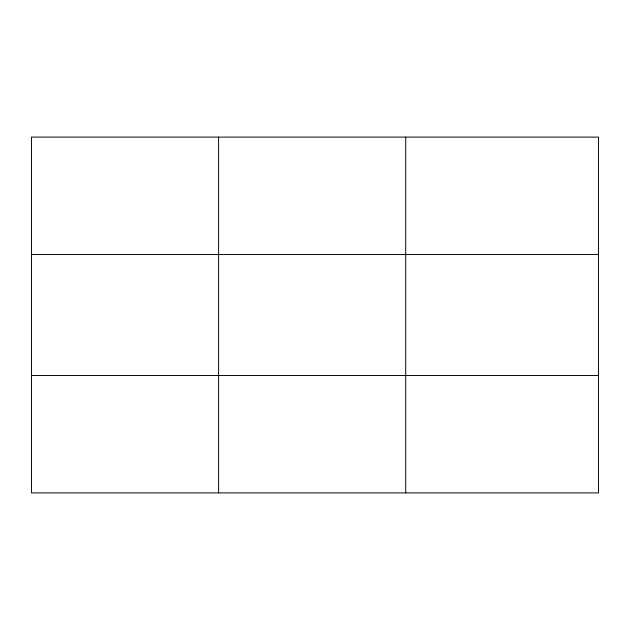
<?xml version="1.0" encoding="UTF-8"?>
<svg xmlns="http://www.w3.org/2000/svg" width="630" height="630" viewBox="0 0 630 630"><rect width="100%" height="100%" fill="white"/><g stroke="black" fill="none" stroke-linecap="round" stroke-linejoin="round"><path stroke-width="0.94" d="M218.61 492.904L218.61 137.096M405.72 492.904L405.72 137.096M598.5 375.488L598.5 492.904L31.5 492.904L31.5 137.096L598.5 137.096L598.5 375.488L31.5 375.488M31.5 254.512L598.5 254.512"/></g></svg>
